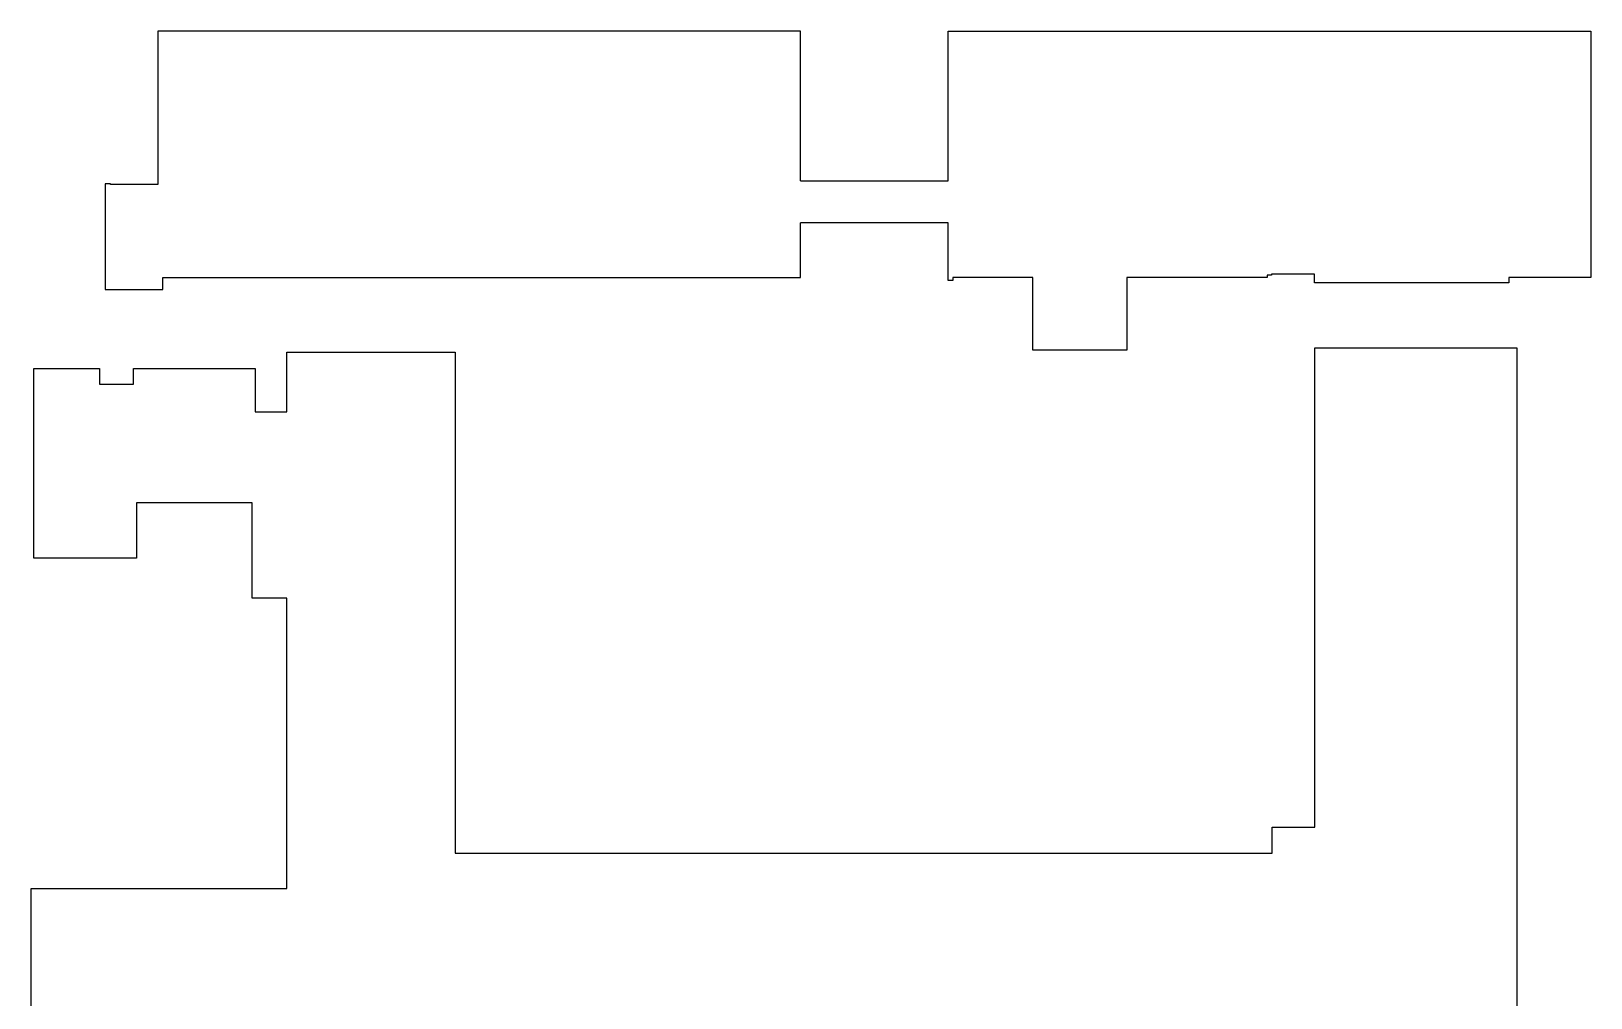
# Model space of a CAD drawing. Header units: inches. Extents: x -16 to 4862, y -246 to 5624.
# Drawn here: x -16 to 4721, y 2689 to 5624 of the extents above; entities that cross this region are included whole.
import ezdxf

# ---------------------------------------------------------------- set-up
doc = ezdxf.new("R2010")
doc.units = ezdxf.units.IN
doc.header["$LTSCALE"] = 10
doc.header["$MEASUREMENT"] = 0
doc.layers.add('A-FLOR', color=3, linetype='CONTINUOUS')

msp = doc.modelspace()

# ---------------------------------------------------------------- linework, layer by layer
at = {"layer": 'A-FLOR'}
for points in [[(2320.9, 5169.6), (2320.9, 5623.6), (368.9, 5623.6), (368.9, 5160.6), (368.9, 5158.6), (224.9, 5158.6), (224.9, 5160.6), (208.9, 5160.6), (208.9, 4839.6), (383.9, 4839.6), (383.9, 4875.6), (2320.9, 4875.6), (2320.9, 5041.6)], [(2320.9, 5169.6), (2768.9, 5169.6), (2768.9, 5623.6), (4720.9, 5623.6), (4720.9, 4875.6), (4471.9, 4875.6), (4471.9, 4859.6), (3881.9, 4859.6), (3881.9, 4885.6), (3750.9, 4885.6), (3750.9, 4882.6), (3737.9, 4882.6), (3737.9, 4875.6), (3311.9, 4875.6), (3311.9, 4655.6), (3025.9, 4655.6), (3025.9, 4875.6), (2782.9, 4875.6), (2782.9, 4866.4), (2768.9, 4866.4), (2768.9, 5041.6), (2320.9, 5041.6)], [(-14.9, 2243.5), (-15.7, 3020.7), (760.5, 3020.7), (760.5, 3902.6), (655.5, 3902.6), (655.5, 4191.6), (304.5, 4191.6), (304.5, 4023.6), (-7.5, 4023.6), (-7.5, 4599.6), (191.5, 4599.6), (191.5, 4551.6), (295.5, 4551.6), (295.5, 4599.6), (664.5, 4599.6), (664.5, 4467.6), (760.5, 4467.6), (760.5, 4649.6), (1271.5, 4649.6), (1271.5, 4217.6), (1271.5, 4217.6), (1271.5, 3689.6), (1271.5, 3689.6), (1271.5, 3127.6), (3753.5, 3127.6), (3753.5, 3206.6), (3882.5, 3206.6), (3882.5, 4662.1), (4496.2, 4662.1), (4496.2, 4662.1), (4496.2, 4662.1), (4496.2, 2620.5)]]:
    msp.add_lwpolyline(points, dxfattribs=at)

doc.saveas('drawing.dxf')
